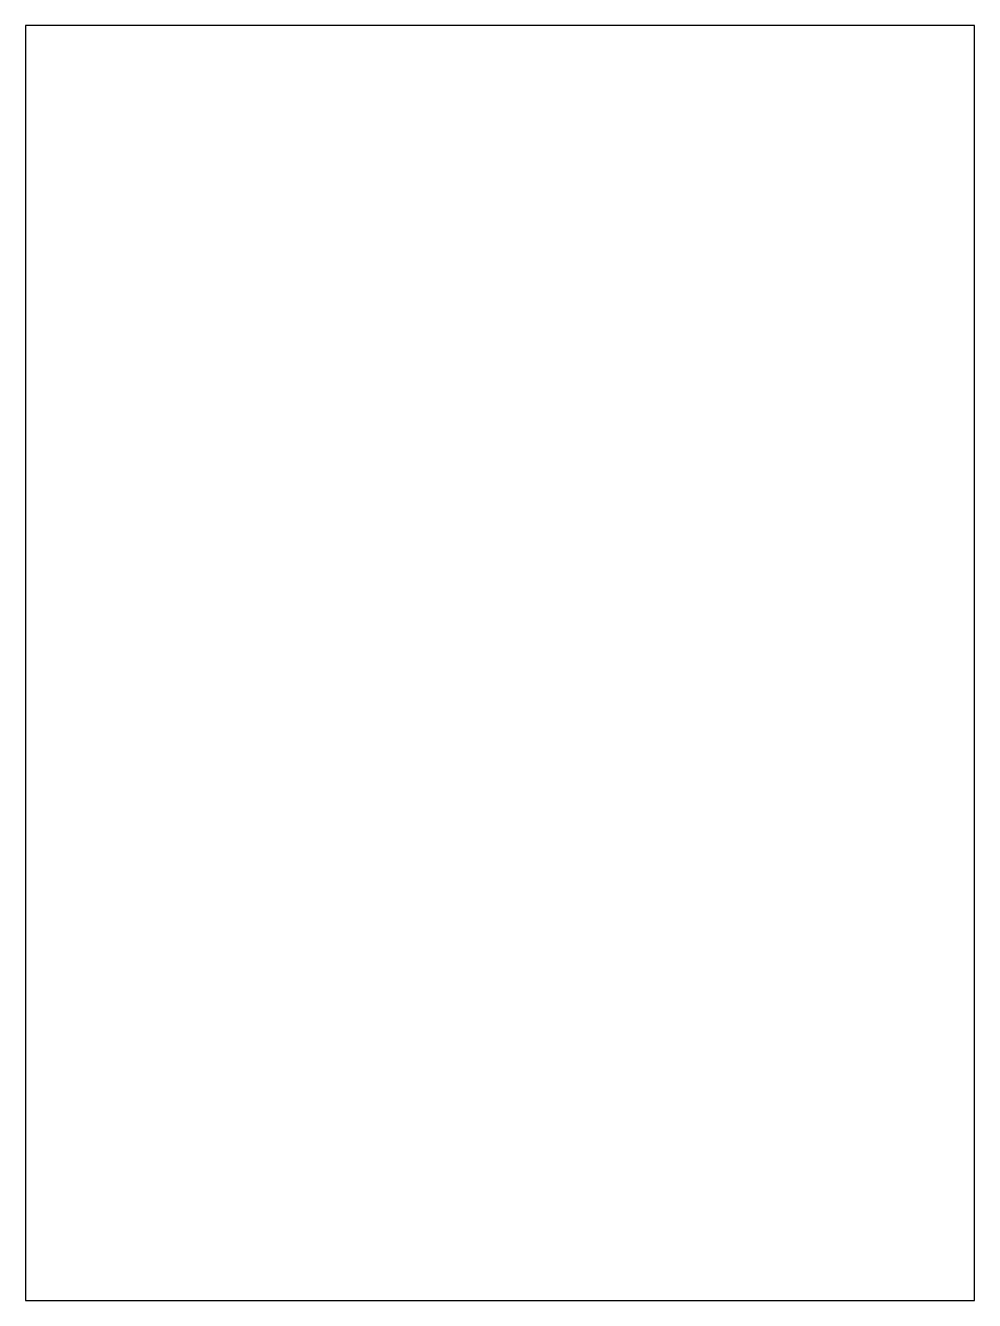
# Model space of a CAD drawing. Header units: millimetres. Extents: x -45 to 0, y 0 to 60.5.
import ezdxf

# ---------------------------------------------------------------- set-up
doc = ezdxf.new("R2010")
doc.units = ezdxf.units.MM

msp = doc.modelspace()

# ---------------------------------------------------------------- linework, layer by layer
msp.add_lwpolyline([(-45, 0), (0, 0), (0, 60.5), (-45, 60.5)], close=True)

doc.saveas('drawing.dxf')
